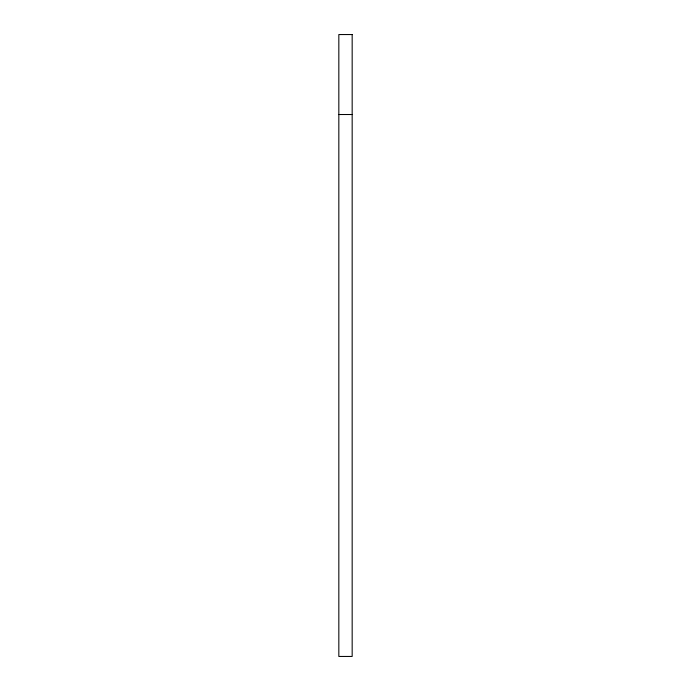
<?xml version="1.0" encoding="UTF-8"?>
<svg xmlns="http://www.w3.org/2000/svg" width="691" height="691" viewBox="0 0 691 691"><rect width="100%" height="100%" fill="white"/><g stroke="black" fill="none" stroke-linecap="round" stroke-linejoin="round"><path stroke-width="1.04" d="M338.832 114.516L352.168 114.516M352.168 34.55L338.832 34.55L338.832 656.45L352.168 656.45L352.168 34.55"/></g></svg>
